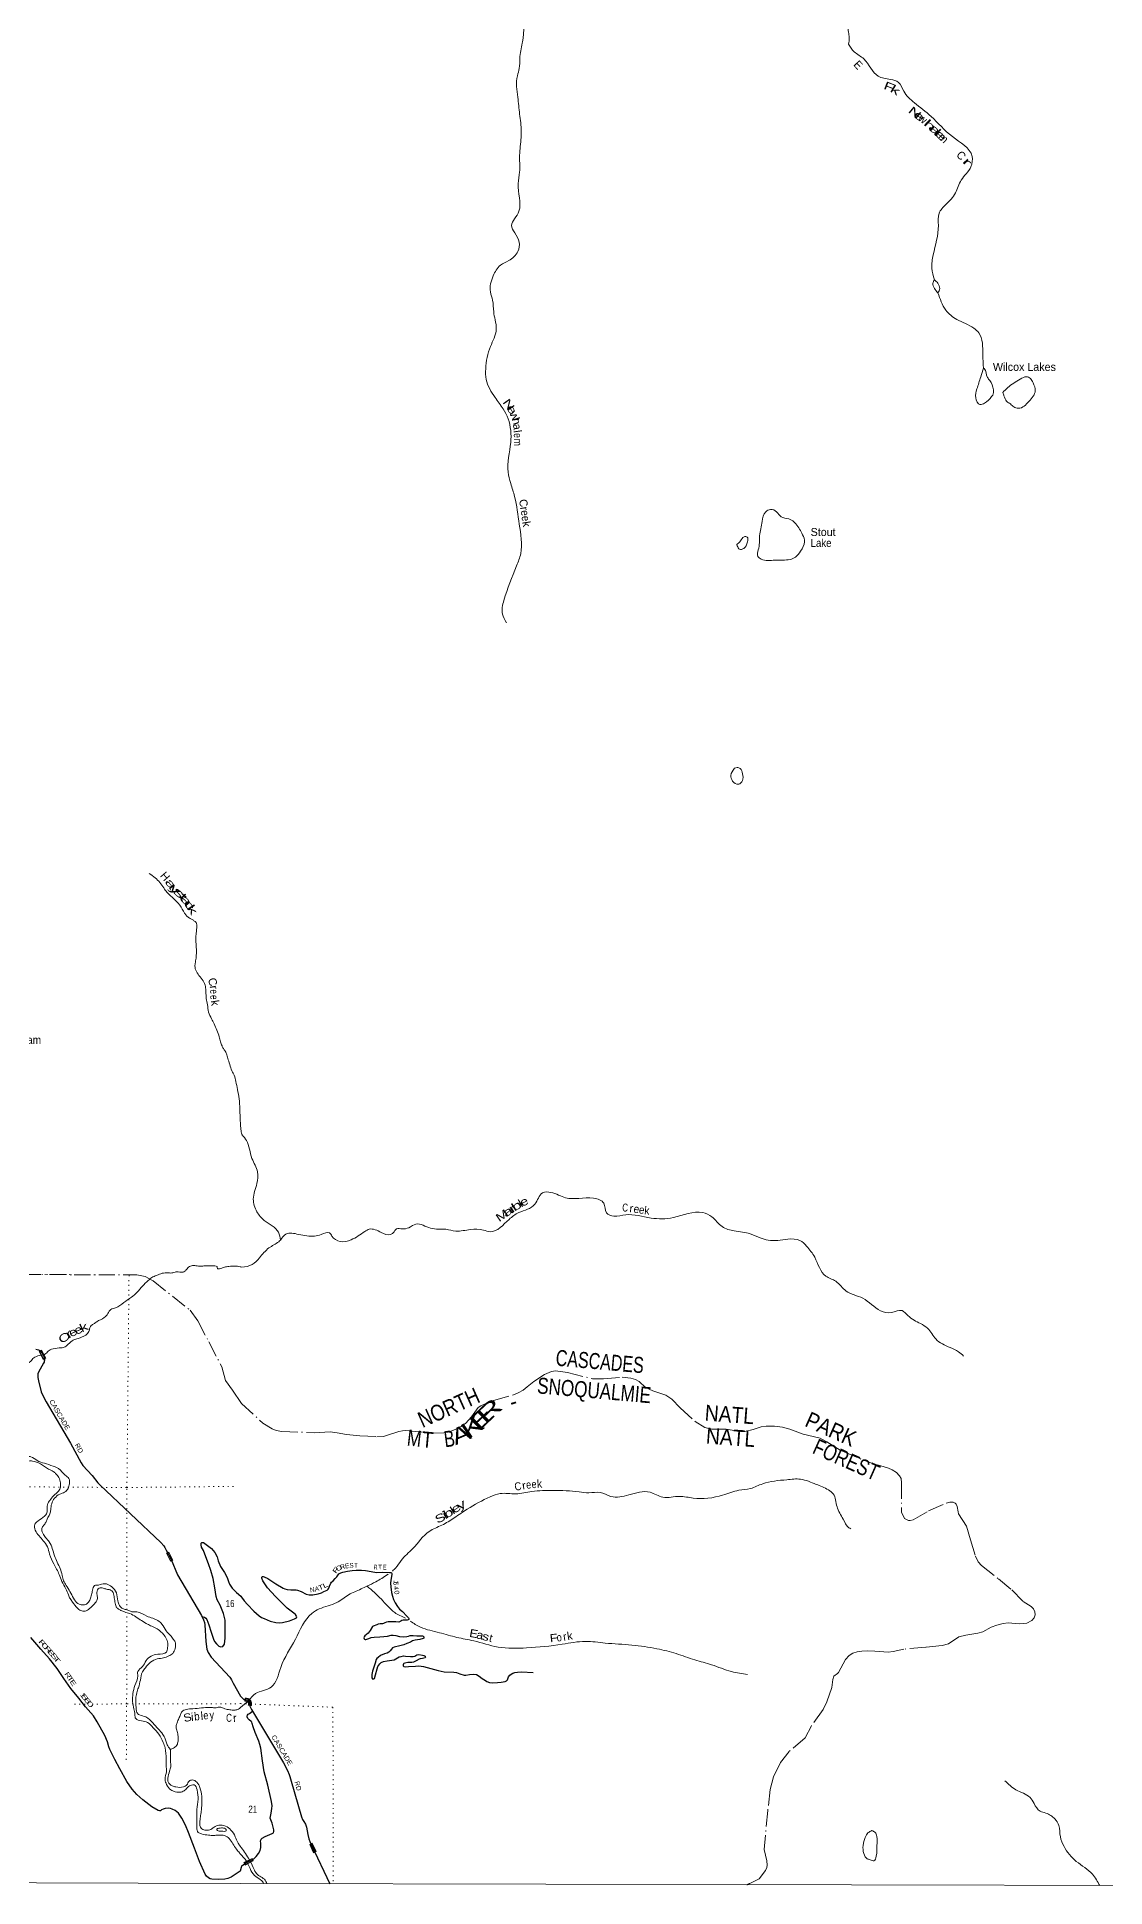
# Model space of a CAD drawing. Header units: feet. Extents: x -244583 to 4, y 367440 to 553773.
# Drawn here: x -66228 to -39518, y 367440 to 413674 of the extents above; entities that cross this region are included whole.
import ezdxf
from ezdxf.enums import TextEntityAlignment as Align

# ---------------------------------------------------------------- set-up
doc = ezdxf.new("R2010")
doc.units = ezdxf.units.FT
doc.header["$LTSCALE"] = 80
doc.linetypes.add('DOT_DASHED', pattern=[7.7, 5, -1.2, 0.3, -1.2])
doc.linetypes.add('DOTTED', pattern=[1.5, 0.3, -1.2])
for name, color, linetype, lineweight in [('29', 7, 'Continuous', 25), ('31', 7, 'Continuous', 13), ('39', 7, 'Continuous', 13), ('4', 7, 'Continuous', 13), ('44', 7, 'DOT_DASHED', 13), ('7', 7, 'DOTTED', 13)]:
    doc.layers.add(name, color=color, linetype=linetype, lineweight=lineweight)
doc.layers.add('30', color=7, linetype='Continuous')
doc.layers.add('41', color=7, linetype='Continuous')

msp = doc.modelspace()

# ---------------------------------------------------------------- linework, layer by layer
at = {"layer": '29'}
for points in [[(-66252.99, 380877.08), (-66220.44, 380874.47), (-66190.47, 380864.49), (-66159.56, 380851.63), (-66138.63, 380835.45), (-66102.95, 380792.15), (-66080.38, 380752.29), (-66055.87, 380695.53), (-66040.98, 380638.74), (-66038.75, 380615.58), (-66040.65, 380603.2), (-66043.97, 380584.65), (-66052.06, 380557.51), (-66066.2, 380527.76), (-66189.38, 380302.36), (-66202.36, 380264.35), (-66209.97, 380218.66), (-66209.97, 380176.78), (-66191.25, 380090.09), (-66118.93, 379816.54), (-66081.56, 379718.95), (-66001.97, 379564.85), (-65390.98, 378528.58), (-65122.59, 378041.09), (-65077.04, 377975.2), (-64846.64, 377723.35), (-64702.83, 377538.16), (-64649.92, 377479.29), (-63132.31, 376050.99), (-63055.62, 375962.06), (-63032.79, 375927.8), (-62994.74, 375859.26)], [(-62103.27, 374197.18), (-62042.25, 374183.27), (-62005.34, 374158.92), (-61977.09, 374126.97), (-61928.22, 373990.23), (-61874.42, 373810.91), (-61810.59, 373629.3), (-61784.56, 373574.69), (-61738.81, 373518.24), (-61679.77, 373460.07), (-61625.81, 373438.43), (-61583, 373453.47), (-61539.16, 373506.89), (-61519.03, 373655.96), (-61518.95, 373886.42), (-61525.19, 374106.93), (-61567.2, 374273.81), (-61650.41, 374486.26), (-61720.02, 374614.08), (-61743.77, 374696.95), (-61782.42, 374914.28), (-61818.67, 375145.7), (-61877.93, 375347.4), (-61936.03, 375516.72), (-62002.05, 375692.33), (-62066.64, 375845.65), (-62110.69, 375935.77), (-62119.22, 375994.62), (-62122.35, 376029.07), (-62107.63, 376050.91), (-62063.22, 376049.74), (-61867.33, 375896.99), (-61781.16, 375795.65), (-61721.44, 375686.93), (-61697.68, 375593.31), (-61634.78, 375452.16), (-61535.83, 375299.94), (-61472.61, 375170.91), (-61436.79, 375074.95), (-61410.36, 375005.52), (-61342.99, 374906.19), (-61240.15, 374798.86), (-61127.2, 374706.89)], [(-62994.74, 375859.26), (-62875.48, 375626.27), (-62711.19, 375244.78), (-62114.23, 374220.76), (-62064.41, 374113.6), (-62041.58, 374052.68), (-62029.41, 373989.56), (-62008.81, 373576.95), (-61982.23, 373384.66), (-61948.36, 373296.92), (-61868.9, 373179.5), (-61408.66, 372686.33), (-61386.17, 372658.24), (-61362.39, 372615.41), (-61321.11, 372535.98), (-61134.08, 372206.02)], [(-61127.2, 374706.89), (-61109.11, 374685.18), (-61045.43, 374594.17), (-60959.96, 374498.01), (-60802.89, 374331.71), (-60671.14, 374219.16), (-60611.98, 374178.61), (-60549.61, 374146.47), (-60398.49, 374086.04), (-60256.63, 374053.86), (-60173.46, 374044.4), (-60086.51, 374048.18), (-59914.11, 374089.41), (-59786.31, 374138.15), (-59741.5, 374167.84), (-59731.15, 374188.06), (-59736.86, 374212.23), (-59763.28, 374250.44), (-59801.09, 374280.68), (-59970.26, 374411.49), (-60263.01, 374698.48), (-60459.79, 374919.46), (-60578.49, 375094.9), (-60601.9, 375153.83), (-60606.31, 375178.52), (-60593.23, 375198.16), (-60572.29, 375203.1), (-60544.86, 375193.45), (-60450.66, 375145.66), (-60250.59, 375017.59), (-60072.42, 374912.05), (-60029.8, 374887.43), (-59970.04, 374872.23), (-59875.27, 374866.87), (-59786.43, 374869.68), (-59748.15, 374866.63), (-59713.91, 374860.59), (-59619.57, 374822.9), (-59499.39, 374756.56), (-59423.04, 374738.1), (-59332.11, 374740.09), (-59192.5, 374766.44), (-59114.93, 374791.02), (-59050.49, 374821.05), (-58973.17, 374859.07), (-58944.72, 374882.22), (-58925.91, 374910.1), (-58913.44, 374956.56), (-58880.11, 375032.88), (-58863.54, 375057.54), (-58818.78, 375090.63), (-58767.57, 375146.5), (-58732.63, 375192.5), (-58699.1, 375244.67), (-58675.09, 375268.49), (-58632.94, 375293.82), (-58579.71, 375307.58), (-58460.28, 375334.21), (-58349.41, 375348.63), (-58245.46, 375356.2), (-58113.14, 375356.19), (-58008.07, 375346.1), (-57780.56, 375306.57), (-57744.56, 375303.28), (-57576.75, 375305.75), (-57409.28, 375303.42), (-57381.64, 375301.39), (-57363.01, 375292.68), (-57355.18, 375274.92), (-57357.59, 375246.12), (-57377.65, 375106.97), (-57383.53, 375034.87), (-57379.88, 374943.31), (-57359.66, 374797.54), (-57340.05, 374709.76), (-57309.57, 374623.05), (-57273.9, 374545.32), (-57215.06, 374449.97), (-57158.6, 374386.54), (-57087.63, 374322.91)], [(-57087.63, 374322.91), (-56982.18, 374212.32), (-56936.43, 374163.18), (-56924.21, 374146.48), (-56926.1, 374127.58), (-56941.23, 374116.24), (-56971.45, 374111.13), (-57072.42, 374106.47), (-57105.67, 374103.01), (-57131.21, 374087.08), (-57147.26, 374070.88), (-57164.27, 374063.32), (-57181.28, 374061.43), (-57250.55, 374066.51), (-57355.45, 374069.99), (-57446.35, 374063.17), (-57483.72, 374057.64), (-57527.36, 374042.07), (-57561.22, 374025.5), (-57586.18, 374020.66), (-57644.77, 374015.41), (-57691.64, 374008.49), (-57731.84, 373994.4), (-57822.06, 373959.35), (-57837.42, 373947.36), (-57895.26, 373849.15), (-57948.6, 373785.23), (-58026.18, 373719.62), (-58048.89, 373689.05), (-58051.08, 373669.45), (-58043.22, 373641.79), (-58035.66, 373630.45), (-58023.47, 373622.58), (-58003.52, 373624.78), (-57928.2, 373653.59), (-57867.43, 373672.04), (-57792.54, 373686.06), (-57657.22, 373694.28), (-57550.17, 373700.88), (-57461.28, 373707.72), (-57372.15, 373732.75), (-57317.38, 373736.3), (-57251.17, 373725.01), (-57164.74, 373699.56), (-57067.97, 373692.15), (-56981.1, 373699.02), (-56935.56, 373709.84), (-56897.76, 373723.07), (-56823.31, 373727.14), (-56728.56, 373719.76), (-56661.48, 373717.4), (-56587.37, 373713.76), (-56566.97, 373706.06), (-56553.4, 373689.03), (-56553.74, 373660.7), (-56566.97, 373649.36), (-56655.17, 373625.78), (-56772.44, 373609.23), (-56835.38, 373590.76), (-56890.13, 373562.37), (-56977.44, 373523.16), (-57056.53, 373494.36), (-57149.71, 373468.98), (-57295.46, 373436.65), (-57336.28, 373413.08), (-57360.71, 373387.04), (-57397.66, 373341.07), (-57425.12, 373305.34), (-57470.49, 373282.66), (-57533.92, 373264.16), (-57633.39, 373221.08), (-57699.2, 373178.7), (-57725.67, 373154.12), (-57746.46, 373123.88), (-57773.13, 373037.11), (-57806.82, 372934.52), (-57834.42, 372833.87), (-57849.65, 372753.25), (-57850.42, 372696.68)], [(-61146.11, 367833.97), (-61243.58, 367769.94), (-61373, 367688.45), (-61455.07, 367650.87), (-61532, 367634.03), (-61699.9, 367624.32), (-61851.12, 367634.38), (-61898.58, 367647.47), (-61940.8, 367671.25), (-61985.93, 367708.61), (-62021.52, 367758.16), (-62162.54, 368075.23), (-62288.95, 368410.11), (-62438.01, 368804.22), (-62511.99, 368984.07), (-62608.34, 369158.45), (-62689.88, 369281.9), (-62774.9, 369350.86), (-62846.81, 369381.07), (-62888.47, 369397.25), (-62947.13, 369405.96), (-63025.31, 369400.16), (-63070.85, 369386.99), (-63115.9, 369363.92), (-63141.77, 369344.85), (-63160.89, 369342.88), (-63201.15, 369347.98), (-63358.29, 369439.07), (-63583.7, 369620.9), (-63731.64, 369754.2), (-63843.4, 369880.47), (-63979.69, 370072.08), (-64152.03, 370390.06), (-64280.08, 370623.82), (-64402.69, 370873.7), (-64428.62, 370946.13), (-64466.26, 371065.41), (-64534.67, 371226.92), (-64719.44, 371569.41), (-64816.43, 371719.55), (-65010.5, 371940.99), (-65184.48, 372157.85), (-65384.06, 372399.65), (-65559.1, 372652.94), (-65726.17, 372901.96), (-65917.62, 373145.57), (-66133.4, 373385.78), (-66385.1, 373677.08)], [(-57850.39, 372706.08), (-57850.52, 372670.21), (-57839.11, 372637.92), (-57827.74, 372634.32), (-57806.94, 372639.99), (-57788.45, 372653.38), (-57759.02, 372739.86), (-57722.6, 372894.96), (-57701.09, 372951.87), (-57656.35, 373017.3), (-57617.92, 373050.16), (-57564.78, 373072.61), (-57467.6, 373095.51), (-57354.42, 373108.08), (-57291.71, 373119.33), (-57253.12, 373140.89), (-57214.32, 373170.8), (-57169.95, 373191.93), (-57119.02, 373203.83), (-57062.21, 373212.72), (-57007.91, 373212.39), (-56882.95, 373200.54), (-56820.4, 373199.67), (-56778.68, 373210.83), (-56724.99, 373240.78), (-56676.61, 373246.74), (-56589.89, 373232.84), (-56549.96, 373224.06), (-56523.58, 373211.71), (-56515.94, 373203.27), (-56510.27, 373186.26), (-56516.08, 373169.17), (-56586.98, 373149.95), (-56642.58, 373140.89), (-56669.95, 373132.92), (-56745.13, 373095.57), (-56814.59, 373059.61), (-56850.66, 373052.58), (-56951.62, 373047.92), (-57032.5, 373036.92), (-57050.86, 373027.48), (-57063.06, 373015.12), (-57071.66, 372987.79), (-57067.79, 372964.66), (-57052.75, 372951.87), (-57019.64, 372943.78), (-56932.79, 372948.64), (-56765.13, 372960.45), (-56674.71, 372963.22), (-56565.49, 372949.59), (-56193.48, 372851.46), (-56042.54, 372821.07), (-55800.5, 372811.65), (-55739.06, 372798.76), (-55649.75, 372767.11), (-55545.24, 372735.35), (-55504.67, 372734.49), (-55413.87, 372749.69), (-55311.87, 372760.96), (-55236.26, 372749.62), (-55166.22, 372707.85), (-55094.29, 372654.31), (-55015.12, 372598.4), (-54973.53, 372575.71), (-54910.02, 372552.73), (-54827.99, 372539.8), (-54714.57, 372547.36), (-54618.16, 372556.82), (-54522.26, 372573.6), (-54483.97, 372588.94), (-54459.16, 372613.14), (-54432.93, 372689.13), (-54402.68, 372730.72), (-54368.43, 372755.36), (-54328.96, 372779.86), (-54281.09, 372796.58), (-54207.99, 372812), (-54107.26, 372816.39), (-53818.92, 372798.23)], [(-61134.08, 372206.02), (-61104.89, 372172.07), (-61073.02, 372142.09), (-61053.04, 372129.24), (-61040.92, 372123.29), (-61029.26, 372120.17), (-60982.01, 372115.43), (-60965.05, 372112.1), (-60956.73, 372109.01), (-60948.4, 372104.01), (-60923.7, 372086.49), (-60916.53, 372077.36), (-60911.77, 372064.51), (-60908, 372045.88), (-60908.59, 371995.33), (-60907.74, 371972.42), (-60905.36, 371959.09), (-60899.1, 371942.65), (-60861.49, 371873.49), (-60060.11, 370542.37), (-59965.31, 370349.24), (-59924.33, 370254.03), (-59905.3, 370198.83), (-59869.32, 370085.33), (-59614.84, 369196.87), (-59584.71, 369124.15), (-59553.54, 369078.93), (-59516.22, 369009.93), (-59488.52, 368932.63), (-59450.25, 368748.2), (-59429.24, 368642.82), (-59407.77, 368579.68), (-59358.32, 368482.3), (-58904.45, 367517.59)], [(-61146.11, 367833.97), (-61135.54, 367847.65), (-61116.94, 367932.98), (-61101.79, 367968.17), (-61074.78, 367994.68), (-61001.51, 368040.14), (-60877.6, 368099.04), (-60808.37, 368144.55), (-60743.03, 368200.23), (-60684.74, 368273.61), (-60644.09, 368352.43), (-60630.99, 368425), (-60631.66, 368524.02), (-60636.81, 368590.78), (-60632.78, 368611.96), (-60621.44, 368636.53), (-60597.53, 368658.94), (-60520.28, 368700.31), (-60345.72, 368774.67), (-60316.01, 368795.72), (-60307.48, 368823.02), (-60308.08, 368871.14), (-60342.22, 369031.26), (-60381.36, 369120.72), (-60393.15, 369162.12), (-60390.35, 369201.68), (-60375.07, 369286.34), (-60355.37, 369399.23), (-60344.29, 369471.82), (-60359.03, 369575.09), (-60452.34, 369984.58), (-60546.64, 370321.35), (-60587.4, 370588.66), (-60633.44, 370912.62), (-60653.58, 371003.07), (-60679.49, 371087.05), (-60773.45, 371300.54), (-60824.04, 371438.66), (-60845.11, 371521.8), (-60853.94, 371555.01), (-60868.58, 371576.69), (-60924.5, 371619.91), (-60954.29, 371654.67), (-60967.95, 371689.22), (-60969.24, 371708.11), (-60961.24, 371737.62), (-60942.83, 371755.55), (-60912.53, 371778.05), (-60839.68, 371837.27)]]:
    msp.add_lwpolyline(points, dxfattribs=at)
at = {"layer": '31'}
for p, q in [((-66110.99, 380853.38), (-66009.6, 380652.52)), ((-66009.6, 380652.52), (-66069.86, 380622.11)), ((-62930.61, 375810.43), (-62830.74, 375608.8)), ((-62830.74, 375608.8), (-62891.23, 375578.84)), ((-61029.99, 372083.82), (-61020.57, 372158.22)), ((-60868.36, 371971.37), (-60942.95, 371983.19)), ((-59344.39, 368530.98), (-59247.27, 368325.53)), ((-61050.95, 368049.07), (-60849.33, 368153.92)), ((-60849.33, 368153.92), (-60817.87, 368093.43)), ((-59247.27, 368325.53), (-59308.92, 368296.4))]:
    msp.add_line(p, q, dxfattribs=at)
for points in [[(-66069.86, 380622.11), (-66171.24, 380822.97), (-66110.99, 380853.38)], [(-62891.23, 375578.84), (-62991.09, 375780.47), (-62930.61, 375810.43)], [(-61029.98, 372083.82), (-61004.81, 372081.89), (-60987.53, 372079.16), (-60968.88, 372072.34), (-60962.51, 372066.88), (-60948.02, 372049.83), (-60943.86, 372040.5), (-60940.68, 372028.68), (-60939.32, 372017.76), (-60938.82, 372007.27), (-60940.68, 371996.84), (-60942.95, 371983.19)], [(-60874.38, 371980.42), (-60869.72, 372006.46), (-60869.11, 372026.73), (-60872.54, 372046.05), (-60877.73, 372065.52), (-60886.63, 372084.78), (-60909.99, 372114.41), (-60934.5, 372133.76), (-60951.49, 372142.04), (-60967.35, 372145.38), (-60991.43, 372147.61), (-61013.6, 372149.57), (-61020.99, 372091.16)], [(-61020.99, 372091.16), (-61003.88, 372089.84), (-60985.51, 372086.94), (-60964.77, 372079.36), (-60956.82, 372072.54), (-60941.18, 372054.14), (-60936.3, 372043.18), (-60932.81, 372030.22), (-60931.34, 372018.45), (-60930.79, 372006.75), (-60933.81, 371989.84), (-60874.38, 371980.42)], [(-61020.58, 372158.22), (-60990.71, 372155.58), (-60966.15, 372153.3), (-60948.87, 372149.66), (-60930.22, 372140.57), (-60904.29, 372120.1), (-60879.76, 372088.99), (-60870.18, 372068.25), (-60864.72, 372047.78), (-60861.09, 372027.31), (-60861.74, 372005.63), (-60865.18, 371986.38), (-60867.91, 371972.28)], [(-59308.92, 368296.4), (-59406.03, 368501.85), (-59344.39, 368530.98)], [(-60817.87, 368093.43), (-61019.49, 367988.58), (-61050.95, 368049.07)]]:
    msp.add_lwpolyline(points, dxfattribs=at)
for points in [[(-66160.48, 380819.43), (-66114.52, 380842.62), (-66020.35, 380656.05), (-66066.32, 380632.85)], [(-62980.37, 375776.85), (-62934.22, 375799.71), (-62841.45, 375612.41), (-62887.61, 375589.55)], [(-59395.37, 368498.03), (-59348.2, 368520.32), (-59257.92, 368329.34), (-59305.1, 368307.05)], [(-61040.16, 368045.66), (-60852.73, 368143.13), (-60828.65, 368096.83), (-61016.08, 367999.36)]]:
    msp.add_lwpolyline(points, close=True, dxfattribs=at)
at = {"layer": '39'}
for points in [[(-54591.45, 418949.15), (-54553.75, 418924.08), (-54357.57, 418818.42), (-54197.61, 418723.7), (-54089.86, 418650.41), (-53982.73, 418550.82), (-53899.19, 418482.13), (-53843.08, 418454.54), (-53714.03, 418425.29), (-53569.9, 418434.15), (-53405.18, 418456.72), (-53177.99, 418463.69), (-53023.87, 418466.26), (-52850.35, 418431.95), (-52644.74, 418382.75), (-52485.63, 418338.65), (-52331, 418276.43), (-52205.34, 418188.56), (-52035.73, 418073.39), (-51918.23, 417983.68), (-51820.61, 417910.62), (-51720.87, 417841.56), (-51567.28, 417734.84), (-51415.57, 417634.23), (-51162.61, 417529.3), (-50954.13, 417429.43), (-50703.34, 417318.47), (-50562.84, 417258.6), (-50414.57, 417184.39), (-50318.79, 417119.47), (-50211.14, 417042.13), (-50013.54, 416910.12), (-49896.13, 416816.37), (-49750.55, 416713.88), (-49562.56, 416604.35), (-49446.28, 416549.08), (-49144.56, 416449.11), (-48972.4, 416356.14), (-48862.91, 416270.67), (-48737.16, 416186.84), (-48642.37, 416079.44), (-48545.27, 415984.12), (-48471.21, 415943.98), (-48360.3, 415919.2), (-48189.65, 415848.52), (-48076.39, 415750.81), (-48001.34, 415666.12), (-47959.03, 415568.01), (-47900.85, 415455.36), (-47844.04, 415371.08), (-47665.67, 415197.01), (-47400.79, 414994.65), (-47153.83, 414719.84), (-46897.58, 414495.41), (-46696.31, 414347.13), (-46493.76, 414253.47), (-46089.47, 414031.75), (-46015.74, 413977.44), (-45971.83, 413948.11), (-45939.99, 413836.06), (-45916.96, 413693.86), (-45917.76, 413572.43), (-45931.47, 413499.37)], [(-54262.63, 416634.36), (-54226.73, 416522.22), (-54246.58, 416279.79), (-54257.43, 416162.64), (-54238.91, 416087.33), (-54255.51, 415984.49), (-54276.63, 415774.47), (-54302.13, 415637.42), (-54348.31, 415482.62), (-54320.19, 415297.79), (-54257.78, 415106.11), (-54176.8, 414928.18), (-54122.25, 414746.8), (-54064.96, 414595.72), (-54047.02, 414496.13), (-54019.94, 414353.84), (-54019.24, 414210.11), (-54047.38, 414046.81), (-54055.59, 413868.88), (-54057.52, 413785.94), (-54066.01, 413682.91), (-54078.27, 413592.1), (-54090.47, 413517.72)], [(-54090.47, 413517.72), (-54153.45, 413143.91), (-54165.42, 412889.01), (-54213.86, 412704.86), (-54203.37, 412168.81), (-54156.54, 411746.08), (-54128.07, 411529.67), (-54125.75, 411106.89), (-54159.85, 410661.8), (-54157.58, 410299.71), (-54195.83, 410010.38), (-54175.12, 409320.6), (-54284.26, 409130.3), (-54359.01, 408966.34), (-54279.97, 408782.36), (-54168.52, 408545.83), (-54202.76, 408313.15), (-54429.24, 408088.31), (-54637.57, 407968.67), (-54817.48, 407705.45), (-54890.06, 407302.8), (-54833.25, 407094.52), (-54806.75, 406809.32), (-54770.19, 406605.06), (-54741.7, 406366.39), (-54887.1, 405939.37), (-55006.1, 405384.93), (-54993.78, 405115.9), (-54768.86, 404663.07), (-54570.36, 404380.13), (-54446.76, 404135.53), (-54379.58, 403540.89), (-54447.87, 402800.41), (-54378.88, 402517.3), (-54283.55, 402187.69), (-54165.71, 401498.04), (-54130.81, 400763.78), (-54231.78, 400458.18), (-54550.9, 399591.95), (-54587.09, 399252.05), (-54483.74, 399035.74)], [(-45931.47, 413499.37), (-45788.42, 413304.9), (-45549.53, 413125.19), (-45191.08, 412696.81), (-44881.42, 412616.32), (-44685.09, 412539.71), (-44551.39, 412323.44), (-44284.09, 412026.43), (-43867.02, 411689.17), (-43334.49, 411184.16), (-42842.44, 410691.24), (-42870.59, 410430.25), (-43113.19, 410098.16), (-43258.66, 409776.33), (-43497.23, 409486.73), (-43669.08, 409268.02), (-43685.06, 408964.57), (-43814.06, 408232.1), (-43848.23, 407898.28), (-43785.31, 407607.06)], [(-43785.31, 407607.06), (-43823.69, 407520.03), (-43785.16, 407392.64), (-43698.07, 407281.49)], [(-43696.05, 407281.5), (-43651.6, 407386.75), (-43698.24, 407520.2), (-43785.31, 407607.06)], [(-43696.05, 407281.5), (-43499.47, 406850.88), (-43226.14, 406616.6), (-42797.01, 406396.68), (-42671.47, 406279.52), (-42573.97, 405737.51), (-42559.58, 405399.71)], [(-42559.58, 405399.71), (-42626.2, 405181.14), (-42721.1, 404877.58), (-42751.3, 404659.07), (-42645.96, 404489.28), (-42532.67, 404521.8), (-42352.69, 404685.9), (-42322.37, 404726.4), (-42310.31, 404853.86), (-42399.51, 405092.44), (-42456.22, 405163.17), (-42539.33, 405385.57), (-42559.65, 405401.42)], [(-42074.27, 404786.92), (-41952.19, 404910.98), (-41636.67, 405123.82), (-41480.91, 405184.71), (-41383.75, 405140.34), (-41314.87, 405031.2), (-41262.13, 404833.02), (-41417.76, 404569.84), (-41684.74, 404395.51), (-41800.1, 404429.74), (-41883.11, 404502.45), (-41978.27, 404571.1), (-42045.13, 404706.55), (-42073.72, 404787.48)], [(-48155.73, 401210.81), (-48093.24, 401566.93), (-48002.35, 401805.75), (-47885.03, 401868.62), (-47731.2, 401810.16), (-47613.76, 401684.9), (-47423.51, 401630.54), (-47249.4, 401505.36), (-47081.27, 401236.54), (-47030.56, 401058.59), (-47131.57, 400821.77), (-47258.95, 400673.93), (-47392.46, 400619.13), (-47772.87, 400598.39), (-48120.93, 400626.24), (-48201.91, 400692.89), (-48187.86, 400858.78), (-48161.68, 401030.77), (-48155.73, 401210.81)], [(-48705.98, 401011.82), (-48635.21, 401080.7), (-48544.22, 401181.97), (-48467.32, 401178.03), (-48461.17, 401054.64), (-48550.09, 400892.68), (-48657.32, 400872.31), (-48716.06, 400955.17), (-48726.2, 400989.55), (-48705.98, 401011.82)], [(-48784.38, 395397.88), (-48874.02, 395220.03), (-48833.45, 395080.5), (-48679.61, 394999.79), (-48582.54, 395088.93), (-48584.68, 395260.87), (-48643.45, 395392.28), (-48718.34, 395416.46), (-48784.38, 395397.88)], [(-63420.31, 392768.32), (-63271.71, 392659.79), (-63155.52, 392543.46), (-63055.7, 392407.06), (-62979.83, 392303.24), (-62781.44, 392113.36), (-62623.45, 391925.88), (-62499.94, 391726.57), (-62437.8, 391669.38), (-62359.33, 391628.22), (-62301.07, 391589.27), (-62248.92, 391544.31), (-62233.28, 391485.52), (-62238.74, 391331.88), (-62253.47, 391048.9), (-62240.87, 390880.93), (-62241.98, 390759.61), (-62248.99, 390656.54), (-62272.48, 390521.26), (-62275.37, 390426.24), (-62255.86, 390349.22), (-62178.18, 390223.13), (-62070.28, 390084.64), (-62014.97, 389944.6), (-62002.01, 389815.06), (-61993.46, 389645.11), (-61960.55, 389487.07), (-61939.97, 389306.91), (-61860.65, 389138.34), (-61799.14, 389012.4), (-61725.83, 388849.95), (-61670.7, 388689.69), (-61635.5, 388559.95), (-61600.01, 388462.55), (-61566.3, 388391.47), (-61520.4, 388326.34), (-61482.83, 388235), (-61443.49, 388115.32), (-61396.45, 387955.14), (-61335.2, 387800.89), (-61295.46, 387725.7), (-61252.43, 387567.58), (-61211.79, 387371.05), (-61173.48, 387140.16), (-61155.64, 386881.15), (-61139.03, 386488.68), (-61124.22, 386340.92), (-61095.43, 386221.06)], [(-61098.85, 386235.28), (-60990.54, 386096.56), (-60850.62, 385649.69), (-60712.79, 385310.02), (-60728.78, 385020.73), (-60817.54, 384630.19), (-60728.29, 384316.76), (-60546.03, 384098.53), (-60187.67, 383801.65), (-60136.95, 383607.52)], [(-60136.95, 383607.52), (-60003.5, 383755.37), (-59683.78, 383749.73), (-59285.12, 383705.77), (-59123.27, 383744.42), (-58910.83, 383787.19), (-58850.07, 383706.35), (-58645.61, 383573.12), (-58370.44, 383613.95), (-58028.61, 383822.77), (-57917.36, 383879.56), (-57617.82, 383797.02), (-57389.13, 383746.76), (-57318.34, 383787.31), (-57233.42, 383888.57), (-57093.8, 383886.74), (-56929.92, 383917.3), (-56749.89, 384006.56), (-56383.56, 383903.88), (-55999.08, 383876.08), (-55756.23, 383833.93), (-55387.98, 383870.84), (-55064.21, 383855.09), (-54894.21, 383816.88), (-54422.94, 384125), (-54176.19, 384293.24), (-53777.71, 384502.13), (-53585.67, 384785.6), (-53373.21, 384798.02), (-53006.86, 384665.01), (-52306.73, 384651.79), (-52053.7, 384528.74), (-51982.72, 384288.11), (-51800.54, 384205.41), (-51503.11, 384238.18), (-50871.73, 384158.12), (-50313.25, 384171.01), (-49578.8, 384293.37), (-49352.1, 384188.49), (-49090.9, 383944.07), (-48789.33, 383835.24), (-48390.65, 383762.95), (-48141.69, 383664.17), (-47941.32, 383601.73), (-47453.68, 383630.71), (-47150.13, 383596.73), (-46982.08, 383455.35), (-46777.52, 383180.51), (-46497.95, 382703.48), (-46248.97, 382576.38), (-45991.82, 382333.98), (-45576.88, 382152.47), (-45131.5, 381841.55), (-44858.3, 381799.44), (-44593.25, 381844.3), (-44445.45, 381719.08), (-44129.65, 381519.24), (-43955.55, 381402.14), (-43748.97, 381135.4), (-43390.66, 380921.45), (-43178.12, 380812.51), (-43056.64, 380709.5)], [(-61104.57, 382927.84), (-60844.75, 382995.65), (-60666.8, 383159.74), (-60426.17, 383410.91), (-60183.46, 383567), (-60136.95, 383607.52)], [(-61104.57, 382927.84), (-61149.41, 382941.74), (-61270.57, 382957), (-61428.33, 382948.33), (-61539.7, 382929.12), (-61630.96, 382897.59), (-61695.76, 382886.05), (-61711.84, 382896.31), (-61725.56, 382942.94), (-61775.93, 382961.6), (-61905.3, 382962.78), (-62052.9, 382960.08), (-62162.1, 382957.03), (-62283.29, 382968.24), (-62388.52, 382957.07), (-62474.05, 382889.09), (-62531.21, 382828.94), (-62620.42, 382801.44), (-62693.06, 382816.26), (-62776.05, 382804.88), (-62879.35, 382783.57), (-62939.94, 382790.19), (-63024.86, 382788.94), (-63160.61, 382755.8), (-63237.74, 382722.12), (-63357.49, 382670.63), (-63447.12, 382596.63), (-63589.92, 382456.37), (-63724.77, 382301.88), (-63863.36, 382179.79), (-64056.65, 382046.05), (-64262.06, 381912.43), (-64377.64, 381875.06), (-64455.44, 381768.59), (-64547.33, 381668.31), (-64732.23, 381566.86), (-64807.53, 381512.95), (-64872.6, 381471.07), (-64903.43, 381416.75), (-64930.6, 381319.93), (-65115.87, 381178.03), (-65229.43, 381140.65), (-65347.15, 381089.14), (-65479.61, 380975.07), (-65575.12, 380921.34), (-65676.28, 380912.15), (-65866.63, 380877.48), (-65925.5, 380851.73), (-66003.07, 380769.52), (-66165.26, 380720.44), (-66309.32, 380663.11), (-66382.85, 380580.87), (-66557.63, 380481.34), (-66709.94, 380405.88), (-66823.81, 380334.12), (-66976.24, 380246.53), (-67093.95, 380197.04), (-67212.01, 380109.14), (-67304.02, 379996.73), (-67388.29, 379845.83), (-67459.86, 379757.5), (-67576.12, 379645.31), (-67844.26, 379506.19), (-67970.01, 379460.83), (-68045.12, 379427.13), (-68068.36, 379318.14), (-68119.66, 379235.69), (-68256.2, 379117.62), (-68333.22, 379096.08), (-68444.34, 379103.16), (-68470.12, 379095.24)], [(-71621.96, 380242.29), (-71520.66, 380265.64), (-71360.91, 380270.25), (-71199.42, 380244.51), (-70943.35, 380171.41), (-70788.57, 380074.95), (-70641.62, 380006.88), (-70465.83, 379997.19), (-70358.28, 380040.7), (-70291.16, 380084.58), (-70195.65, 380138.31), (-70092.09, 380187.93), (-69952.43, 380206.88), (-69853.25, 380220.13), (-69740.08, 380215.06), (-69629.27, 380173.6), (-69567.5, 380075.97), (-69477.75, 379943.71), (-69393.42, 379880.25), (-69313.19, 379810.77), (-69279.95, 379689.13), (-69119.42, 379558.24), (-68896.95, 379347.93), (-68724.47, 379198.73), (-68503.76, 379016.74), (-68375.75, 378867.95), (-68253.52, 378749.55), (-68155.6, 378625.3), (-68041.62, 378488.77), (-67919.24, 378386.55), (-67838.48, 378375.7), (-67757.38, 378401.25), (-67708.73, 378414.96), (-67672.38, 378410.59), (-67628.25, 378373.79), (-67610.63, 378310.94), (-67625.84, 378195.81), (-67657.85, 378012.07), (-67650.59, 377923.03), (-67586.66, 377839.53), (-67441.82, 377761.37), (-67340.92, 377742.25), (-67160.95, 377746.68), (-67010.86, 377799.92), (-66927.46, 377855.78), (-66844.06, 377911.64), (-66718.25, 377963.08), (-66590.32, 378024.6), (-66428.03, 378085.82), (-66339.09, 378085.01), (-66139.61, 378012.41), (-65942.66, 377885.24), (-65819.93, 377821.43), (-65761.72, 377776.41), (-65679.81, 377670.51), (-65642.59, 377540.75), (-65643.59, 377431.56), (-65686.94, 377334.88), (-65813.34, 377218.74), (-65907.45, 377098.26), (-65958.69, 377021.88), (-65972.1, 376882.47), (-65979.02, 376789.51), (-66042.47, 376705.15), (-66205.32, 376583.28), (-66282.88, 376503.09), (-66270.06, 376357.37), (-66176.38, 376212.94), (-66074.36, 376094.72), (-65964.59, 375940.03), (-65913.71, 375757.57), (-65808.78, 375515.96), (-65671.72, 375251.82), (-65606.61, 375077.32), (-65509.23, 374894.43), (-65441.92, 374740.12), (-65398.3, 374646.7), (-65336.45, 374557.16), (-65216.54, 374406.42), (-65136.21, 374349.07), (-65025.16, 374333.9), (-64911.34, 374399.6), (-64793, 374517.84), (-64719.21, 374628.39), (-64726.34, 374731.59), (-64731.81, 374796.35), (-64710.97, 374864.92), (-64674.15, 374911.09), (-64571.08, 374908.13), (-64488.42, 374883.11), (-64401.61, 374870.19)], [(-69531.85, 380215.18), (-69460.38, 380072.98), (-69406.53, 379993.62), (-69300.62, 379859.18), (-69166.32, 379734.61), (-69024.17, 379583.66), (-68909.86, 379483.53), (-68699.32, 379295.57), (-68576.94, 379193.34), (-68510.77, 379134.1), (-68382.55, 379007.55), (-68324.5, 378944.33), (-68234.21, 378870.71), (-68130.32, 378736.3), (-68058.49, 378632.51), (-67980.66, 378522.6), (-67908.32, 378475.43), (-67839.68, 378464.69), (-67688.09, 378461.29), (-67607.55, 378426.18), (-67563.6, 378369.15), (-67528.22, 378259.63), (-67521.41, 378120.03), (-67522.34, 378018.93), (-67510.98, 377935.91), (-67410.72, 377846.02), (-67257.26, 377826.42), (-67147.78, 377859.81), (-67040.01, 377927.58), (-66921.97, 378013.47), (-66785.96, 378074.92), (-66674.37, 378118.39), (-66538.43, 378171.76), (-66461.35, 378199.37), (-66382.59, 378190.56), (-66219.71, 378096.05), (-66042.42, 378029.73), (-65824.73, 377958.99), (-65687.83, 377897.08), (-65519.54, 377731.74), (-65429.33, 377648.01), (-65416.37, 377518.47), (-65449.83, 377397.44), (-65535.57, 377307.22), (-65659.36, 377255.76), (-65787.64, 377155.82), (-65859.68, 377016.94), (-65885.29, 376869.55), (-65902.41, 376766.57), (-65953.76, 376678.06), (-65988.97, 376587.37), (-66034.14, 376510.94), (-66087.35, 376440.65), (-66106.29, 376359.93), (-66080.74, 376280.83), (-66010.97, 376173.01), (-65918.99, 376062.97), (-65790.73, 375720.05), (-65650.17, 375397.23), (-65597.15, 375226.88), (-65566.03, 375093.12), (-65494.32, 374977.2), (-65402.77, 374820.66), (-65313.29, 374658.06), (-65203.34, 374523.59), (-65146.96, 374498.81), (-65035.82, 374493.76), (-64954.55, 374537.51), (-64895.07, 374629.99), (-64863.71, 374742.95), (-64838.43, 374853.94), (-64821.57, 374928.61), (-64792.88, 374970.82), (-64724.06, 374980.31), (-64576.16, 375015.36), (-64491.27, 375012.57), (-64358.47, 374944.62), (-64242.64, 374789.88), (-64204.05, 374589.32), (-64166.67, 374477.76), (-64080.49, 374396.08), (-64007.92, 374373.18), (-63911.21, 374337.92), (-63834.58, 374317), (-63701.22, 374309.72), (-63481.77, 374210.65), (-63330.67, 374154.68), (-63101.52, 374011.04), (-62995.96, 373838.18), (-62889.85, 373725.99), (-62817.9, 373636.36)], [(-57340.44, 375336.2), (-57259.99, 375410.55), (-57122.52, 375600.89), (-56831.34, 375896.63), (-56418.84, 376326.04), (-56103.28, 376482.23), (-55791.79, 376666.73), (-55466.16, 376883.62), (-54893.72, 377191.88), (-54642.86, 377273.13), (-54254.34, 377263.54), (-53851.71, 377324.77), (-53319.54, 377347.74), (-52669.98, 377318.28), (-52425.12, 377292.31), (-52143.86, 377298.76), (-51872.64, 377202.02), (-51429.52, 377237.01), (-50893.34, 377304.49), (-50575.57, 377183.55), (-50156.72, 377202.32), (-49820.78, 377158.27), (-49080.24, 377234.11), (-48673.6, 377354.01), (-48384.27, 377398.91), (-48078.8, 377516.65), (-47475.87, 377618.61), (-47131.88, 377631.21), (-46743.28, 377502.27), (-46433.59, 377363.11), (-46316.16, 377264.14), (-46218.81, 376944.66), (-46066.83, 376631.31), (-45921, 376417.08), (-45878.48, 376390.84)], [(-57975.92, 374958.54), (-57753.49, 375068.01), (-57462.23, 375246.42), (-57444.93, 375258.03)], [(-64401.61, 374870.19), (-64343.36, 374829.22), (-64300.1, 374697.38), (-64279.05, 374567.76), (-64243.8, 374444.08), (-64187.74, 374384.93), (-64127.41, 374350), (-64038.8, 374312.79), (-63905.76, 374271.14), (-63754.87, 374190.9), (-63463.42, 374008.26), (-63417.13, 373985.6), (-63167.68, 373851.88), (-63025.53, 373700.94), (-62960.07, 373564.85), (-62963.41, 373421.3), (-62992.71, 373312.37), (-63205.49, 373257.68), (-63375.75, 373208.67), (-63500.1, 373096.56), (-63586.38, 372947.7), (-63704.76, 372825.42), (-63707.8, 372714.22), (-63776.7, 372476.22), (-63827.11, 372270.41), (-63834.96, 372076.35), (-63806.33, 371892.06), (-63779.33, 371750.26), (-63758.05, 371646.93), (-63617.01, 371595.09), (-63465.81, 371549.22), (-63319.43, 371418.47), (-63181.44, 371255.43), (-63072.12, 371052.21), (-63024.83, 370918.31), (-62999.12, 370636.98), (-62996.54, 370477.2), (-62991.91, 370321.45), (-63024.02, 370127.6), (-62984.76, 369999.84), (-62880.85, 369867.45), (-62772.1, 369821.97), (-62620.57, 369812.5), (-62527.12, 369862.21), (-62455.7, 369934.36), (-62364.23, 369988.13), (-62295.43, 369995.59), (-62225.86, 369865.54), (-62195.68, 369630.68), (-62228.36, 369374.15), (-62227.18, 369062.71), (-62232.56, 368917.16), (-62195.18, 368805.6), (-62112.65, 368766.42), (-61935.04, 368734.47), (-61815.81, 368729.34), (-61686.37, 368736.25), (-61534.83, 368726.78), (-61420.32, 368648.9), (-61240.77, 368388.41), (-61162.82, 368290.64), (-61144.87, 368267.5)], [(-61134.85, 371927.02), (-60938.47, 372100.16), (-60762.54, 372272.35), (-60374.14, 372432.68), (-60131.66, 372926.59), (-59765.89, 373633.08), (-59351.51, 374278.95), (-59169.47, 374388.43), (-58732.51, 374546.81), (-58433.16, 374743.43), (-58123.67, 374887.48), (-57975.92, 374958.54)], [(-57973.95, 374959.49), (-57615.59, 374631.25), (-57281.49, 374297.92), (-57009.6, 374156.28)], [(-56894.82, 374085.68), (-56633.72, 373932.65), (-56162.15, 373795.73), (-55727.02, 373676.97), (-55306.07, 373590.55), (-54696.89, 373435.61), (-53982.58, 373416.35), (-53090.28, 373506.56), (-52511.61, 373578.14), (-52017.85, 373536.33), (-51348.04, 373486.66), (-50722.71, 373392.43), (-50241.03, 373271.7), (-49773.5, 373114.55), (-49358.6, 372993.73), (-48858.68, 372824.48), (-48460, 372754.22)], [(-62817.9, 373636.36), (-62774.04, 373569.23), (-62773.56, 373401.38), (-62833.32, 373278.56), (-62928.92, 373214.72), (-63060.78, 373165.36), (-63218.67, 373142.53), (-63389.28, 373057.13), (-63515.89, 372918.75), (-63591.65, 372814.28), (-63642.02, 372612.51), (-63690.28, 372420.84), (-63733.94, 372289.79), (-63755.48, 372146.4), (-63754.77, 372002.82), (-63743.84, 371873.29), (-63728.33, 371800.35), (-63666.19, 371743.16), (-63504.96, 371689.12), (-63334.47, 371541.96), (-63200.39, 371393.12), (-63076.34, 371252.45), (-63020.75, 371142.74), (-62987.29, 371043.35), (-62945.72, 370947.93), (-62903.75, 370894.97), (-62888.86, 370755.29), (-62884.71, 370546.96), (-62883.62, 370445.84), (-62910.94, 370332.84), (-62954.99, 370159.33), (-62945.74, 370066.22), (-62847.56, 369970.28), (-62752.81, 369941.11), (-62564.82, 369939.4), (-62481.47, 369989.2), (-62419.92, 370087.73), (-62344.87, 370115.36), (-62230.16, 370057.69), (-62152.55, 369923.51), (-62106.01, 369708.73), (-62112.8, 369409.5), (-62130.35, 369260.01), (-62147.77, 369124.68), (-62153.15, 368979.13), (-62105.4, 368895.78), (-61998.6, 368858.41), (-61879.14, 368877.54), (-61797.73, 368937.47), (-61678.03, 368982.89), (-61510.44, 368961.14), (-61375.9, 368862.85), (-61270.28, 368696.07), (-61204.91, 368549.87), (-61157.05, 368478.65), (-61144.29, 368461.19)], [(-62900.25, 370879.84), (-62895.79, 370880.74), (-62814.66, 370910.33), (-62767.89, 370940.24), (-62729.11, 370980.33), (-62710.41, 371034.76), (-62695.35, 371133.72), (-62704.55, 371232.89), (-62729.65, 371360.52), (-62745.4, 371407.18), (-62746.9, 371463.81), (-62723.96, 371540.45), (-62680.46, 371653.3), (-62635.08, 371751.98), (-62598.03, 371824.44), (-62496.47, 371876.1), (-62328.5, 371894.79), (-62114.03, 371915.08), (-61919.82, 371929.49), (-61841.04, 371922.71), (-61744.03, 371919.81), (-61650.87, 371937.16), (-61564.23, 371906.04), (-61435.15, 371872.5), (-61318.02, 371859.31), (-61231.01, 371868.62), (-61188.39, 371886.44), (-61145.62, 371920.43), (-61134.85, 371927.02)], [(-42019.41, 370096.73), (-41744.06, 369870.53), (-41393.86, 369674.78), (-41292.59, 369527.25), (-41140.69, 369335.28), (-40999.01, 369286.92), (-40770.26, 369141.58), (-40675.04, 368977.85), (-40634.38, 368696.72), (-40543.15, 368450.05), (-40235.33, 368080.28), (-39832.43, 367757.16), (-39648.15, 367475.53)], [(-61615.98, 368915.59), (-61561.42, 368913.07), (-61515.12, 368892.43), (-61493.2, 368857.85), (-61509.55, 368837.78), (-61578.32, 368834.36), (-61649.05, 368837.03), (-61693.47, 368843.5), (-61727.57, 368872.12), (-61727.46, 368884.25), (-61715.2, 368898.3), (-61676.7, 368908.06), (-61615.98, 368915.59)], [(-45351.26, 368850.17), (-45440.26, 368797.45), (-45517.07, 368678), (-45549.17, 368273.37), (-45466.11, 368144.02), (-45391.23, 368121.87), (-45298.13, 368093.67), (-45237.5, 368209.06), (-45221.5, 368476.11), (-45225.7, 368704.69), (-45268.26, 368801.73), (-45351.26, 368850.17)], [(-61146.97, 368270.2), (-60997.77, 368099.62), (-60897.82, 367899.66), (-60791.81, 367728.87), (-60637.95, 367621.86), (-60591.38, 367577.42), (-60560.37, 367519.39)], [(-61144.63, 368461.66), (-60939.1, 368158.31), (-60819.61, 367927.91), (-60757.46, 367801.74), (-60656.22, 367710.84), (-60541.5, 367631.77), (-60468.24, 367518.31)]]:
    msp.add_spline(points, degree=3, dxfattribs=at)
at = {"layer": '4'}
msp.add_lwpolyline([(-242556.67, 552939.06), (-212238.1, 552626.27), (-181919.12, 552355.18), (-151599.78, 552125.8), (-121280.17, 551938.12), (-90960.33, 551792.15), (-60640.31, 551687.89), (-30320.19, 551625.32), (0, 551604.47), (0, 367439.54), (-30573.52, 367460.57), (-61146.96, 367523.64), (-91720.3, 367628.79), (-122293.46, 367775.97), (-152866.39, 367965.22), (-183439.04, 368196.52), (-214011.33, 368469.88), (-244583.22, 368785.28)], close=True, dxfattribs=at)
msp.add_lwpolyline([(-242556.67, 552939.06), (-212238.1, 552626.27), (-181919.12, 552355.18), (-151599.78, 552125.8), (-121280.17, 551938.12), (-90960.33, 551792.15), (-60640.31, 551687.89), (-30320.19, 551625.32), (0, 551604.47), (0, 367439.54), (-30573.52, 367460.57), (-61146.96, 367523.64), (-91720.3, 367628.79), (-122293.46, 367775.97), (-152866.39, 367965.22), (-183439.04, 368196.52), (-214011.33, 368469.88), (-244583.22, 368785.28)], close=True, dxfattribs=at)
at = {"layer": '44'}
for points in [[(-66531.34, 382746.62), (-63925.9, 382737.92), (-63729.33, 382735.27), (-63518.53, 382693.09), (-63324.44, 382586.04), (-62394.41, 381852.63), (-62204.33, 381589.88), (-61931.3, 381064.34), (-61603.67, 380435.7), (-61516.67, 380098.09), (-61336.7, 379857.58), (-61113.95, 379523.63)], [(-61113.95, 379523.63), (-60581.31, 379033.09), (-60350.27, 378892.64), (-60242.65, 378852.08), (-60106.81, 378822.33), (-59287.67, 378792.63), (-58897.21, 378816.57), (-58723.9, 378790.19), (-58489.23, 378749.95), (-58151.52, 378715.61), (-57727.46, 378693.37), (-57563.86, 378702.23), (-57458.88, 378727.81), (-57177.68, 378819.33), (-57087.03, 378838.99), (-57005.37, 378846.02), (-56307.72, 378781.5), (-56050.25, 378792.18), (-55874.64, 378832.4), (-55767.85, 378872.09), (-55623.64, 378947.15), (-55505.02, 379031.99), (-55359.05, 379191.7), (-55192.28, 379419.45), (-55124.93, 379468.8), (-55020.68, 379518.26), (-54813.79, 379594.25), (-54312.07, 379739.51), (-54192.02, 379788.99), (-54073.17, 379858.02), (-53966.26, 379942.4), (-53800.91, 380073.61), (-53531.53, 380248.65), (-53363.65, 380320.15), (-53262.46, 380336.3), (-52963.15, 380294.02), (-52338.52, 380142.46), (-52055.99, 380138.32), (-51589.58, 380180.41), (-51375.23, 380157.37), (-51259.97, 380122.49), (-51171.23, 380069.45), (-51009.83, 379926.27), (-50826.92, 379842.81), (-50501.81, 379734.51), (-50354.02, 379634.86), (-50143.18, 379411.14), (-49766.33, 379071.92), (-49526.87, 378921.98), (-49351.52, 378878.16), (-48996, 378878.44), (-48631.67, 378826.06), (-48522.97, 378825.43), (-48313.01, 378876.78), (-48113.19, 378940.3), (-47995.26, 378959.73), (-47786.1, 378957.75), (-47581.78, 378931.93), (-47396.2, 378880.03), (-47066.53, 378759.03), (-46661.87, 378663.24), (-46478.75, 378568.67), (-46103.52, 378336.29), (-45532, 378097.63), (-45309.61, 378014.42), (-45126.27, 377965.67), (-44931.54, 377908.99), (-44838.6, 377868.87), (-44728.41, 377795.21), (-44663.19, 377727.36), (-44658.43, 377712.31)], [(-44658.43, 377712.31), (-44618.54, 377647.66), (-44604.13, 377540.51), (-44604.74, 376804.2), (-44529.58, 376651.25), (-44436.33, 376602.33), (-44387.97, 376599.68), (-44313.41, 376616.26), (-43930.61, 376838.01), (-43486.83, 377034.45), (-43398.44, 377057.36), (-43316.02, 377053.22), (-43265.28, 377029.36), (-43238.46, 377003.93), (-43211.38, 376950.07), (-43194.23, 376813.7), (-43179.12, 376766.61), (-42982.07, 376453.83), (-42877.75, 376112.22), (-42758.73, 375709.09), (-42690.5, 375562.32), (-42603.31, 375471.35), (-42183.25, 375138.75), (-41852.04, 374867.11), (-41565.86, 374578.7), (-41366.66, 374445.78), (-41308.65, 374389.34), (-41272.17, 374320.46), (-41265.68, 374240.24), (-41292.32, 374162.86), (-41348.08, 374096.36), (-41471.71, 374032.97), (-41660.49, 374020.47), (-41940.37, 374045.14), (-42067.17, 374024.96), (-42225.1, 373983.4), (-42365.01, 373930.6), (-42572.38, 373818.29), (-42694.95, 373779.53), (-43000.02, 373737.24), (-43175.45, 373694.41), (-43431.31, 373515.58), (-43589.19, 373476.95), (-44001.52, 373429.94), (-44546.6, 373385.25), (-44813.97, 373321.6), (-44940.99, 373307.52), (-45271.79, 373337.13), (-45445.67, 373340.97), (-45599.16, 373337.16), (-45719.24, 373319.22), (-45823.7, 373283.29), (-45919.73, 373224.94), (-46007.46, 373124.94), (-46183.42, 372799.54), (-46205.56, 372772.39), (-46298.05, 372710.89), (-46327.79, 372624.22), (-46349.91, 372422.95), (-46472.3, 372067.25), (-46569.28, 371876.82), (-46861.95, 371464.56), (-47013.07, 371165.73), (-47418.88, 370825.33), (-47633.83, 370549.48), (-47805.57, 370192.03), (-47889.57, 369877.69), (-47951.97, 369347.3), (-48039.97, 368376.57), (-47976.16, 368095.81), (-47966.46, 367987.04), (-47974.11, 367930.1), (-48009.32, 367851.13), (-48169.78, 367647.7), (-48469.91, 367494.83)]]:
    msp.add_lwpolyline(points, dxfattribs=at)
msp.add_spline([(-48410.56, 367524.58), (-48453.96, 367502.81), (-48473.94, 367492.81)], degree=3, dxfattribs=at)
at = {"layer": '7'}
for p, q in [((-65026.06, 372010.94), (-65333.42, 372009.95)), ((-61134.59, 372021.6), (-63755.24, 372014.89))]:
    msp.add_line(p, q, dxfattribs=at)
for points in [[(-63925.9, 382737.92), (-66531.34, 382746.62), (-69369.37, 382741.17), (-74875.69, 382724.75), (-80194.11, 382698.6), (-85500.12, 382702.67), (-90826.22, 382721.06), (-91657.99, 382728.87)], [(-63982.18, 374363.74), (-63978.34, 377422.82), (-63925.9, 382737.92)], [(-91680, 377395.63), (-90947.46, 377398.47), (-85605.39, 377357.7), (-80277.6, 377302.89), (-74926.37, 377381.33), (-69413.42, 377460.37), (-63978.34, 377422.82), (-61287.65, 377451.79)], [(-63993.78, 370621.29), (-63985.14, 372014.31), (-63982.27, 374295.55)], [(-63826.57, 372014.72), (-63985.14, 372014.31), (-64832.37, 372011.57)], [(-61134.59, 372021.6), (-58825.82, 371933.09), (-58820.8, 367553.51)]]:
    msp.add_lwpolyline(points, dxfattribs=at)

# ---------------------------------------------------------------- texts
at = {"layer": '30'}
for s, rotation, width, p in [('CASCADE', 300.524, 1.1, (-65928.96, 379578.84)), ('RD', 298.835, 1.1, (-65288.8, 378488.13)), ('CASCADE', 301.049, 1.1, (-60370.15, 371193.08)), ('RD', 285.983, 0.95, (-59790.12, 370063.03))]:
    msp.add_text(s, height=120, rotation=rotation, dxfattribs=dict(at, width=width)).set_placement(p)
for s, rotation, width, p in [('F', 52.781, 1.65, (-58706.91, 375323.82)), ('O', 30.816, 1.2, (-58649.61, 375358.56)), ('R', 16.543, 0.95, (-58566.75, 375386.24)), ('E', 7.41, 0.85, (-58463.1, 375405.61)), ('S', 3.252, 0.75, (-58357.69, 375417.57)), ('T', 359.996, 0.8, (-58249.46, 375419.3)), ('R', 358.56, 0.65, (-57760.9, 375374.92)), ('T', 0.843, 0.85, (-57645.52, 375374.49)), ('E', 359.203, 0.7, (-57532.72, 375373.24)), ('T', 21.973, 1.3, (-59105.01, 374873.62)), ('L', 26.184, 1.4, (-58992.35, 374928.38)), ('5', 270.982, 0.8, (-57312.02, 375021.47)), ('N', 10.688, 0.85, (-59333.95, 374811.58)), ('4', 276.712, 0.9, (-57303.86, 374906.14)), ('0', 280.432, 1.1, (-57286.68, 374789.47)), ('F', 310.829, 1.8, (-66142.05, 373502.86)), ('O', 310.829, 1.45, (-66073.89, 373423.77)), ('R', 311.933, 1.55, (-65996.11, 373337.73)), ('E', 311.933, 1.7, (-65915.31, 373247.73)), ('S', 311.933, 1.7, (-65841.98, 373166.1)), ('T', 310.707, 1.9, (-65773.59, 373078.78)), ('R', 303.858, 1.35, (-65505.19, 372698.23)), ('T', 304.647, 1.65, (-65439.59, 372603.14)), ('E', 304.647, 1.45, (-65374.32, 372508.69)), ('1', 309.536, 1.1, (-65127.7, 372199.03)), ('5', 308.739, 1.85, (-65081.89, 372141.84)), ('5', 308.739, 1.85, (-65014.49, 372057.82)), ('0', 308.739, 1.95, (-64943.83, 371969.74))]:
    msp.add_text(s, height=120, rotation=rotation, dxfattribs=dict(at, width=width)).set_placement(p, align=Align.CENTER)
for s, rotation, p in [('1', 268.495, (-57307.68, 375059.85)), ('A', 13.701, (-59214.14, 374833.12))]:
    msp.add_text(s, height=120, rotation=rotation, dxfattribs=at).set_placement(p, align=Align.CENTER)
at = {"layer": '41'}
for s, rotation, p in [('E', 314.14, (-45761.33, 412907.48)), ('w', 321.479, (-44134.31, 411549.77)), ('m', 316.306, (-43626.66, 411079.9)), ('C', 314.012, (-43185.78, 410643.64)), ('a', 279.388, (-54314.63, 403919.11)), ('l', 277.955, (-54305.25, 403804.79)), ('C', 282.668, (-54156.99, 402005.11)), ('H', 310.587, (-63100.02, 392632.38)), ('r', 353.45, (-51373.73, 384303.28)), ('t', 344.51, (-54901.62, 373566.37)), ('r', 8.856, (-53012.52, 373600.11)), ('i', 5.949, (-62334.84, 371590.51)), ('l', 5.363, (-62094.97, 371616.69)), ('r', 2.101, (-61276.05, 371567.04))]:
    msp.add_text(s, height=200, rotation=rotation, dxfattribs=at).set_placement(p, align=Align.CENTER)
for s, rotation, width, p in [('F', 338.582, 1.55, (-44954.67, 412339.46)), ('k', 328.79, 1.7, (-44813.37, 412262.21)), ('N', 320.155, 1.65, (-44337.18, 411706.05)), ('e', 322.463, 1.75, (-44221.01, 411618.87)), ('h', 316.733, 2.05, (-43961.97, 411394.02)), ('a', 316.733, 2.05, (-43845.55, 411291.96)), ('l', 316.733, 1.75, (-43771.67, 411214.25)), ('e', 316.306, 2, (-43691.03, 411143.38)), ('r', 314.012, 2.2, (-43031.68, 410484.13)), ('N', 305.012, 1.5, (-54511.16, 404428.17)), ('e', 300.507, 1.5, (-54437.4, 404312.85)), ('w', 295.607, 1.4, (-54367.18, 404163.58)), ('h', 287.006, 1.2, (-54333.89, 404047.22)), ('e', 272.955, 0.8, (-54302.71, 403709.77)), ('m', 270.818, 0.8, (-54299.63, 403545.21)), ('r', 279.462, 1.05, (-54140.71, 401874.71)), ('e', 279.462, 0.95, (-54120.88, 401764.38)), ('e', 277.948, 0.9, (-54102.99, 401627.39)), ('k', 278.722, 1.05, (-54081.84, 401486.48)), ('a', 306.183, 1.8, (-62963.98, 392453.22)), ('y', 309.718, 1.95, (-62848.68, 392311.84)), ('s', 318.551, 2.2, (-62744.18, 392214.69)), ('t', 317.27, 1.9, (-62634.86, 392113.14)), ('a', 311.394, 2, (-62573.72, 392030.55)), ('c', 308.847, 2, (-62494.91, 391918.72)), ('k', 303.301, 1.8, (-62426.72, 391809.89)), ('C', 287.874, 1.05, (-61927.61, 390029.74)), ('r', 280.615, 1.1, (-61902.05, 389906.51)), ('e', 272.359, 0.75, (-61899.34, 389811.75)), ('e', 271.232, 0.75, (-61894.49, 389673.35)), ('k', 279.366, 1.05, (-61871.75, 389517.87)), ('M', 34.602, 1.4, (-54542.01, 384140.04)), ('a', 34.304, 1.7, (-54400.11, 384237.43)), ('r', 34.27, 1.8, (-54282.39, 384317.68)), ('b', 32.27, 1.65, (-54184.97, 384381.23)), ('l', 30.645, 1.25, (-54085.19, 384439.17)), ('e', 25.948, 1.35, (-54004.2, 384480.13)), ('C', 357.727, 0.75, (-51522.11, 384319.98)), ('e', 350.957, 0.95, (-51248.81, 384286)), ('e', 352.476, 0.9, (-51116.38, 384266.32)), ('k', 355.833, 0.95, (-50981.65, 384246.93)), ('e', 22.953, 1.3, (-65157.46, 381274.28)), ('k', 25.066, 1.5, (-65015.36, 381339.77)), ('C', 34.907, 1.45, (-65496.12, 381085.49)), ('r', 35.106, 1.85, (-65375.01, 381182.3)), ('e', 24.631, 1.3, (-65291.29, 381216.84)), ('C', 9.07, 0.9, (-54184.73, 377355.07)), ('r', 9.07, 1.05, (-54035.46, 377378.9)), ('e', 5.785, 0.85, (-53923.36, 377396.66)), ('e', 3.796, 0.8, (-53790.81, 377408.99)), ('k', 3.796, 0.95, (-53655.68, 377417.95)), ('i', 30.158, 1.3, (-55982.32, 376645.04)), ('b', 31.12, 1.6, (-55890.51, 376701.48)), ('l', 31.12, 1.25, (-55786.11, 376763.61)), ('e', 33.557, 1.6, (-55696.67, 376825.81)), ('y', 33.775, 1.7, (-55569.56, 376910.67)), ('S', 26.633, 1.45, (-56100.72, 376573.01)), ('E', 348.928, 1.2, (-55323.3, 373675.76)), ('a', 346.236, 1.15, (-55170.62, 373639.74)), ('s', 344.51, 1.3, (-55030.94, 373601.98)), ('F', 6.063, 1.2, (-53295.44, 373564.63)), ('o', 6.063, 0.85, (-53157.79, 373579.84)), ('k', 8.856, 1.05, (-52887.97, 373619.05)), ('S', 12.718, 1.15, (-62442.16, 371580.94)), ('b', 5.446, 0.9, (-62220.13, 371604.56)), ('e', 5.11, 0.85, (-61996.92, 371631.08)), ('y', 3.375, 0.85, (-61850.72, 371640.41)), ('C', 358.543, 0.75, (-61427.35, 371567.92))]:
    msp.add_text(s, height=200, rotation=rotation, dxfattribs=dict(at, width=width)).set_placement(p, align=Align.CENTER)
for s, p in [('Wilcox Lakes', (-42321.46, 405329.87)), ('Stout', (-46880.1, 401203.32))]:
    msp.add_text(s, height=200, dxfattribs=at).set_placement(p)
for s, width, p in [('Lake', 0.9, (-46880.11, 400929.95)), ('Monogram', 0.95, (-67338.4, 388509.71))]:
    msp.add_text(s, height=200, dxfattribs=dict(at, width=width)).set_placement(p)
at = {"layer": '44'}
for s, rotation, width, p in [('CASCADES', 354.982, 0.75, (-53267.69, 380470.95)), ('SNOQUALMIE', 354.982, 0.8, (-53731.92, 379777.98)), ('NORTH', 24.2, 0.85, (-56586.81, 378907.12)), ('NATL', 355.767, 0.9, (-49537.61, 379095.12)), ('PARK', 335.962, 0.9, (-47052.14, 378968.55)), ('NATL', 355.767, 0.9, (-49507.17, 378523.98)), ('FOREST', 335.962, 0.8, (-46861.88, 378290.8))]:
    msp.add_text(s, height=400, rotation=rotation, dxfattribs=dict(at, width=width)).set_placement(p)
for s, rotation, width, p in [('R', 43.241, 1.65, (-54778.67, 379197.67)), ('K', 34.531, 1.5, (-55229.92, 378767.76)), ('E', 43.68, 1.7, (-54972.69, 379014.52)), ('M', 353.559, 0.8, (-56812.46, 378457.24)), ('T', 354.792, 0.9, (-56480.32, 378417.97)), ('B', 7.499, 0.75, (-55889.28, 378444.93)), ('A', 23.229, 1.3, (-55549.15, 378567.76))]:
    msp.add_text(s, height=400, rotation=rotation, dxfattribs=dict(at, width=width)).set_placement(p, align=Align.CENTER)
msp.add_text('-', height=400, rotation=17.502, dxfattribs=at).set_placement((-54347.07, 379358.8))
at = {"layer": '7', "width": 0.85}
for s, p in [('16', (-61508.79, 374436.82)), ('21', (-60941.92, 369297.13))]:
    msp.add_text(s, height=175, dxfattribs=at).set_placement(p)

doc.saveas('drawing.dxf')
